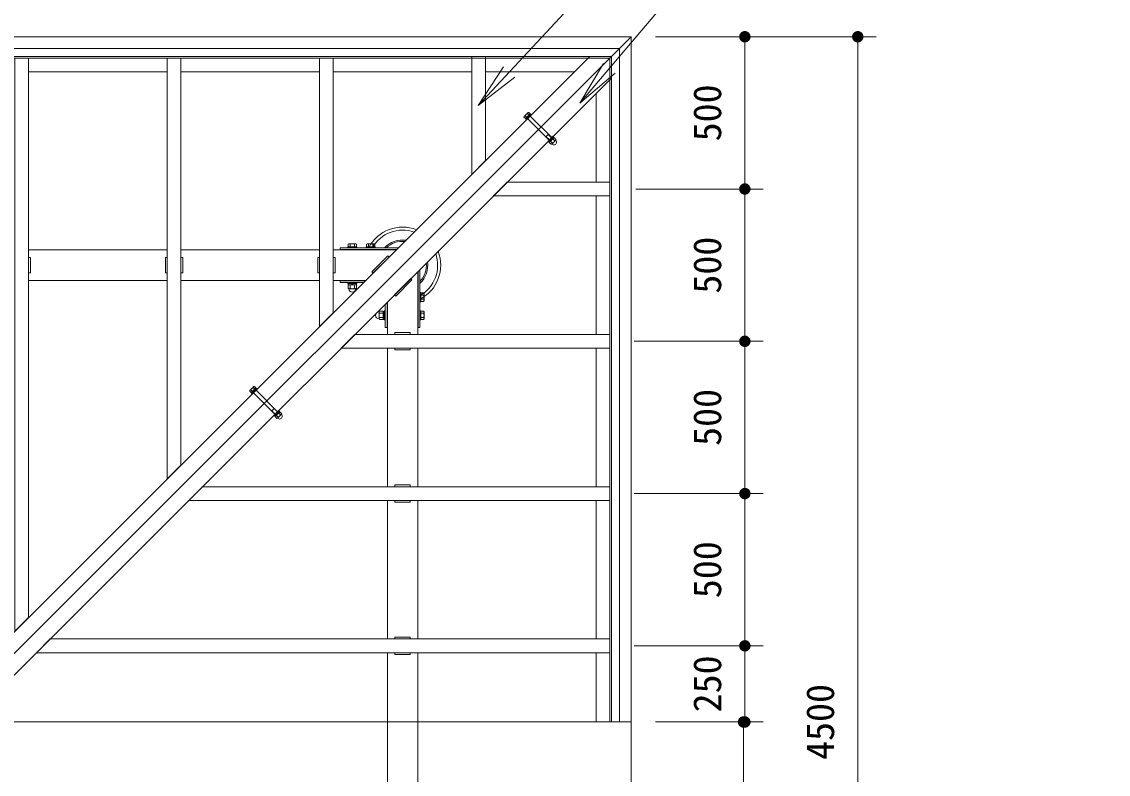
# Model space of a CAD drawing. Units: millimetres at full size, sheet at 1:50. Extents: x -1000 to 22000, y -750 to 15600.
# Drawn here: x 4747 to 8313, y 9937 to 12409 of the extents above; entities that cross this region are included whole.
import ezdxf
from ezdxf.enums import TextEntityAlignment as Align

# ---------------------------------------------------------------- set-up
doc = ezdxf.new("R2010")
doc.units = ezdxf.units.MM
doc.header["$LTSCALE"] = 50
for name, color, linetype, lineweight in [('D-STR', 1, 'Continuous', 13), ('D-STR-DIM', 7, 'Continuous', 13), ('D-STR-HTXT', 7, 'Continuous', 13)]:
    doc.layers.add(name, color=color, linetype=linetype, lineweight=lineweight)
doc.styles.add('ＭＳ ゴシック', font='')
doc.styles.get('ＭＳ ゴシック').set_extended_font_data('MS Gothic')

# ---------------------------------------------------------------- blocks, each defined once
blk = doc.blocks.new('filled_dot')
at = {"color": 0, "linetype": 'Continuous', "lineweight": -2, "const_width": 1.25}
blk.add_lwpolyline([(-0.625, 0, 1), (0.625, 0, 1)], format="xyb", close=True, dxfattribs=at)
blk = doc.blocks.new('open_arrow')
at = {"color": 0, "linetype": 'Continuous', "lineweight": -2}
blk.add_lwpolyline([(7.5, 1.25), (0, 0), (7.5, -1.25)], dxfattribs=at)

msp = doc.modelspace()

# ---------------------------------------------------------------- linework, layer by layer
at = {"layer": 'D-STR'}
for p, q in [((6747.21, 12359.2), (4497.21, 10109.2)), ((4497.21, 12321.18), (6709.2, 12321.18)), ((6709.2, 10109.2), (6709.2, 12321.18)), ((6611.66, 12294.35), (4497.21, 10179.91)), ((4497.21, 12294.35), (6682.37, 12294.35)), ((4497.21, 12288.98), (6677, 12288.98)), ((6677, 10109.2), (6677, 12288.98)), ((6682.37, 10109.2), (6682.37, 12294.35)), ((4769.71, 12244.26), (5224.71, 12244.26)), ((5269.71, 12244.26), (5724.71, 12244.26)), ((5769.71, 12244.26), (6224.71, 12244.26)), ((6269.71, 12244.26), (6561.57, 12244.26)), ((6682.37, 12223.64), (4567.92, 10109.2)), ((6632.28, 11881.7), (6632.28, 12173.55)), ((6395.4, 12095.49), (6396.07, 12097.57)), ((6400.35, 12090.54), (6395.4, 12095.49)), ((6408.83, 12110.34), (6396.07, 12097.57)), ((6404.23, 12094.42), (6399.28, 12099.37)), ((6415.87, 12106.06), (6400.35, 12090.54)), ((6400.83, 12091.02), (6402.95, 12088.89)), ((6418.72, 12104.66), (6401.75, 12087.69)), ((6420.34, 12103.04), (6403.37, 12086.07)), ((6406.89, 12097.07), (6410.23, 12096.18)), ((6411.99, 12102.18), (6407.04, 12107.13)), ((6407.61, 12090.31), (6478.33, 12019.6)), ((6408.11, 12098.3), (6411.46, 12097.4)), ((6410.92, 12111.01), (6408.83, 12110.34)), ((6415.87, 12106.06), (6410.92, 12111.01)), ((6415.39, 12105.58), (6417.51, 12103.46)), ((6416.1, 12098.79), (6486.81, 12028.08)), ((6418.72, 12104.66), (6420.34, 12103.04)), ((6401.75, 12087.69), (6403.37, 12086.07)), ((6468.18, 12031.09), (6466.35, 12031.58)), ((6475.99, 12038.9), (6467.51, 12030.42)), ((6468.18, 12031.09), (6479, 12020.27)), ((6474.08, 12015.36), (6491.05, 12032.33)), ((6475.32, 12038.23), (6474.83, 12040.06)), ((6475.32, 12038.23), (6486.14, 12027.41)), ((6475.71, 12013.73), (6492.68, 12030.7)), ((6478.56, 12012.34), (6494.07, 12027.85)), ((6486.32, 12020.09), (6482.97, 12020.99)), ((6487.54, 12021.32), (6484.19, 12022.21)), ((6487.01, 12006.64), (6499.77, 12019.4)), ((6490.19, 12023.97), (6496.56, 12017.61)), ((6492.68, 12030.7), (6491.05, 12032.33)), ((6493.6, 12027.38), (6491.48, 12029.5)), ((6494.07, 12027.85), (6500.44, 12021.49)), ((6500.44, 12021.49), (6499.77, 12019.4)), ((6475.71, 12013.73), (6474.08, 12015.36)), ((6479.03, 12012.81), (6476.91, 12014.93)), ((6478.56, 12012.34), (6484.92, 12005.97)), ((6482.44, 12016.21), (6488.8, 12009.85)), ((6484.92, 12005.97), (6487.01, 12006.64)), ((6632.28, 11381.7), (6632.28, 11836.7)), ((5792.21, 11666.2), (5983.5, 11666.2)), ((5792.21, 11659.2), (5792.21, 11666.2)), ((5817.21, 11669.4), (5847.21, 11669.4)), ((5817.21, 11669.4), (5817.21, 11666.2)), ((5817.21, 11666.2), (5847.21, 11666.2)), ((5818.36, 11678.1), (5820.81, 11679.4)), ((5818.36, 11669.4), (5818.36, 11678.1)), ((5820.81, 11679.4), (5843.61, 11679.4)), ((5825.28, 11669.4), (5825.28, 11678.1)), ((5839.14, 11669.4), (5839.14, 11678.1)), ((5846.07, 11678.1), (5843.61, 11679.4)), ((5846.07, 11669.4), (5846.07, 11678.1)), ((5847.21, 11669.4), (5847.21, 11666.2)), ((5877.21, 11669.4), (5907.21, 11669.4)), ((5877.21, 11669.4), (5877.21, 11666.2)), ((5877.21, 11666.2), (5907.21, 11666.2)), ((5878.36, 11678.1), (5880.81, 11679.4)), ((5878.36, 11669.4), (5878.36, 11678.1)), ((5880.81, 11679.4), (5903.61, 11679.4)), ((5885.28, 11669.4), (5885.28, 11678.1)), ((5899.14, 11669.4), (5899.14, 11678.1)), ((5906.07, 11678.1), (5903.61, 11679.4)), ((5906.07, 11669.4), (5906.07, 11678.1)), ((5907.21, 11669.4), (5907.21, 11666.2)), ((5224.71, 11659.2), (4769.71, 11659.2)), ((5724.71, 11659.2), (5269.71, 11659.2)), ((5976.5, 11659.2), (5769.71, 11659.2)), ((5792.21, 11660.2), (5977.5, 11660.2)), ((6048.21, 11589.49), (6048.21, 11404.2)), ((6054.21, 11595.49), (6054.21, 11404.2)), ((5224.71, 11559.2), (4769.71, 11559.2)), ((5724.71, 11559.2), (5269.71, 11559.2)), ((5876.5, 11559.2), (5769.71, 11559.2)), ((5792.21, 11552.2), (5792.21, 11559.2)), ((5792.21, 11558.2), (5875.5, 11558.2)), ((6047.21, 11381.7), (6047.21, 11588.49)), ((5792.21, 11552.2), (5869.5, 11552.2)), ((5847.21, 11552.19), (5817.21, 11552.19)), ((5817.21, 11548.99), (5817.21, 11552.19)), ((5847.21, 11548.99), (5817.21, 11548.99)), ((5846.07, 11544.99), (5818.36, 11544.99)), ((5818.36, 11544.99), (5818.36, 11533.29)), ((5818.36, 11533.29), (5820.81, 11531.99)), ((5818.91, 11544.99), (5818.91, 11548.99)), ((5843.61, 11531.99), (5820.81, 11531.99)), ((5825.28, 11544.99), (5825.28, 11533.29)), ((5829.9, 11544.99), (5832.21, 11548.99)), ((5832.21, 11544.99), (5834.52, 11548.99)), ((5839.14, 11544.99), (5839.14, 11533.29)), ((5846.07, 11533.29), (5843.61, 11531.99)), ((5845.51, 11544.99), (5845.51, 11548.99)), ((5846.07, 11544.99), (5846.07, 11533.29)), ((5847.21, 11548.99), (5847.21, 11552.19)), ((6054.21, 11489.2), (6054.21, 11519.2)), ((6057.41, 11519.2), (6054.21, 11519.2)), ((6057.41, 11489.2), (6057.41, 11519.2)), ((6057.41, 11518.05), (6066.11, 11518.05)), ((6066.11, 11518.05), (6067.41, 11515.6)), ((5946.21, 11487.49), (5946.21, 11404.2)), ((5947.21, 11381.7), (5947.21, 11488.49)), ((6057.41, 11489.2), (6054.21, 11489.2)), ((6057.41, 11511.12), (6066.11, 11511.12)), ((6057.41, 11497.27), (6066.11, 11497.27)), ((6057.41, 11490.34), (6066.11, 11490.34)), ((6066.11, 11490.34), (6067.41, 11492.8)), ((6067.41, 11492.8), (6067.41, 11515.6)), ((5921.31, 11458.05), (5920.01, 11455.6)), ((5920.01, 11455.6), (5920.01, 11432.8)), ((5933.01, 11458.05), (5921.31, 11458.05)), ((5933.01, 11451.12), (5921.31, 11451.12)), ((5933.01, 11458.05), (5933.01, 11430.34)), ((5933.01, 11457.5), (5937.01, 11457.5)), ((5933.01, 11444.2), (5937.01, 11446.5)), ((5937.01, 11459.2), (5940.21, 11459.2)), ((5937.01, 11459.2), (5937.01, 11429.2)), ((5940.21, 11481.49), (5940.21, 11404.2)), ((5940.21, 11459.2), (5940.21, 11429.2)), ((6054.21, 11429.2), (6054.21, 11459.2)), ((6057.41, 11459.2), (6054.21, 11459.2)), ((6057.41, 11429.2), (6057.41, 11459.2)), ((6057.41, 11458.05), (6066.11, 11458.05)), ((6057.41, 11451.12), (6066.11, 11451.12)), ((6066.11, 11458.05), (6067.41, 11455.6)), ((6067.41, 11432.8), (6067.41, 11455.6)), ((5921.31, 11430.34), (5920.01, 11432.8)), ((5933.01, 11437.27), (5921.31, 11437.27)), ((5933.01, 11430.34), (5921.31, 11430.34)), ((5933.01, 11441.89), (5937.01, 11444.2)), ((5933.01, 11430.9), (5937.01, 11430.9)), ((5937.01, 11429.2), (5940.21, 11429.2)), ((6057.41, 11429.2), (6054.21, 11429.2)), ((6057.41, 11437.27), (6066.11, 11437.27)), ((6057.41, 11430.34), (6066.11, 11430.34)), ((6066.11, 11430.34), (6067.41, 11432.8)), ((5940.21, 11404.2), (5947.21, 11404.2)), ((6047.21, 11404.2), (6054.21, 11404.2)), ((5947.21, 10881.7), (5947.21, 11336.7)), ((6047.21, 10881.7), (6047.21, 11336.7)), ((6632.28, 10881.7), (6632.28, 11336.7)), ((5495.4, 11195.49), (5496.07, 11197.57)), ((5508.83, 11210.34), (5496.07, 11197.57)), ((5504.23, 11194.42), (5499.28, 11199.37)), ((5515.87, 11206.06), (5500.35, 11190.54)), ((5518.72, 11204.66), (5501.75, 11187.69)), ((5520.34, 11203.04), (5503.37, 11186.07)), ((5506.89, 11197.07), (5510.23, 11196.18)), ((5511.99, 11202.18), (5507.04, 11207.13)), ((5508.11, 11198.3), (5511.46, 11197.4)), ((5510.92, 11211.01), (5508.83, 11210.34)), ((5515.87, 11206.06), (5510.92, 11211.01)), ((5515.39, 11205.58), (5517.51, 11203.46)), ((5516.1, 11198.79), (5586.81, 11128.08)), ((5518.72, 11204.66), (5520.34, 11203.04)), ((5500.35, 11190.54), (5495.4, 11195.49)), ((5500.83, 11191.02), (5502.95, 11188.89)), ((5501.75, 11187.69), (5503.37, 11186.07)), ((5507.62, 11190.31), (5578.33, 11119.6)), ((5568.18, 11131.09), (5566.35, 11131.58)), ((5575.99, 11138.9), (5567.51, 11130.42)), ((5568.18, 11131.09), (5579, 11120.27)), ((5574.08, 11115.36), (5591.05, 11132.33)), ((5575.32, 11138.23), (5574.83, 11140.06)), ((5575.32, 11138.23), (5586.14, 11127.41)), ((5575.71, 11113.73), (5592.68, 11130.7)), ((5578.56, 11112.34), (5594.07, 11127.85)), ((5592.68, 11130.7), (5591.05, 11132.33)), ((5593.6, 11127.38), (5591.48, 11129.5)), ((5594.07, 11127.85), (5600.44, 11121.49)), ((5575.71, 11113.73), (5574.08, 11115.36)), ((5579.03, 11112.81), (5576.91, 11114.93)), ((5578.56, 11112.34), (5584.92, 11105.97)), ((5582.44, 11116.21), (5588.8, 11109.85)), ((5586.32, 11120.09), (5582.97, 11120.99)), ((5587.54, 11121.32), (5584.19, 11122.21)), ((5584.92, 11105.97), (5587.01, 11106.64)), ((5587.01, 11106.64), (5599.77, 11119.4)), ((5590.19, 11123.97), (5596.56, 11117.61)), ((5600.44, 11121.49), (5599.77, 11119.4)), ((5947.21, 10381.7), (5947.21, 10836.7)), ((6047.21, 10381.7), (6047.21, 10836.7)), ((6632.28, 10381.7), (6632.28, 10836.7)), ((5947.21, 10109.2), (5947.21, 10336.7)), ((6047.21, 10109.2), (6047.21, 10336.7)), ((6632.28, 10109.2), (6632.28, 10336.7)), ((4497.21, 10109.2), (6747.21, 10109.2))]:
    msp.add_line(p, q, dxfattribs=at)
for points in [[(4497.21, 12359.2), (6747.21, 12359.2), (6747.21, 10109.2)], [(4497.21, 7859.2), (6747.21, 7859.2), (6747.21, 12359.2), (4497.21, 12359.2)], [(6047.21, 10109.2), (6047.21, 8559.2), (4497.21, 8559.2)], [(5947.21, 10109.2), (5947.21, 8659.2), (4497.21, 8659.2)]]:
    msp.add_lwpolyline(points, dxfattribs=at)
for points in [[(4769.71, 10452.41), (4769.71, 12288.98), (4724.71, 12288.98), (4724.71, 10407.41)], [(5269.71, 10952.41), (5269.71, 12288.98), (5224.71, 12288.98), (5224.71, 10907.41)], [(5769.71, 11452.41), (5769.71, 12288.98), (5724.71, 12288.98), (5724.71, 11407.41)], [(6269.71, 11952.41), (6269.71, 12294.35), (6224.71, 12294.35), (6224.71, 11907.41)], [(6340.42, 11881.7), (6677, 11881.7), (6677, 11836.7), (6295.42, 11836.7)], [(4775.71, 11584.2), (4775.71, 11634.2), (4769.71, 11634.2), (4769.71, 11584.2)], [(5218.71, 11584.2), (5218.71, 11634.2), (5224.71, 11634.2), (5224.71, 11584.2)], [(5275.71, 11584.2), (5275.71, 11634.2), (5269.71, 11634.2), (5269.71, 11584.2)], [(5718.71, 11584.2), (5718.71, 11634.2), (5724.71, 11634.2), (5724.71, 11584.2)], [(5775.71, 11584.2), (5775.71, 11634.2), (5769.71, 11634.2), (5769.71, 11584.2)], [(5953.02, 11635.71), (5899.99, 11582.68), (5895.74, 11586.92), (5948.78, 11639.95)], [(6023.73, 11565), (5970.7, 11511.97), (5974.94, 11507.73), (6027.97, 11560.76)], [(5840.42, 11381.7), (6677, 11381.7), (6677, 11336.7), (5795.42, 11336.7)], [(5972.21, 11387.7), (6022.21, 11387.7), (6022.21, 11381.7), (5972.21, 11381.7)], [(5972.21, 11330.7), (6022.21, 11330.7), (6022.21, 11336.7), (5972.21, 11336.7)], [(5340.42, 10881.7), (6677, 10881.7), (6677, 10836.7), (5295.42, 10836.7)], [(5972.21, 10887.7), (6022.21, 10887.7), (6022.21, 10881.7), (5972.21, 10881.7)], [(5972.21, 10830.7), (6022.21, 10830.7), (6022.21, 10836.7), (5972.21, 10836.7)], [(4840.42, 10381.7), (6677, 10381.7), (6677, 10336.7), (4795.42, 10336.7)], [(5972.21, 10387.7), (6022.21, 10387.7), (6022.21, 10381.7), (5972.21, 10381.7)], [(5972.21, 10330.7), (6022.21, 10330.7), (6022.21, 10336.7), (5972.21, 10336.7)]]:
    msp.add_lwpolyline(points, close=True, dxfattribs=at)
for centre, radius, start, end in [((6399.42, 12095.35), 4.02, 92.01271, 123.55979), ((6413.44, 12092.97), 15.54, 114.33448, 155.66532), ((6411.06, 12106.99), 4.02, 146.44001, 177.98708), ((6493.39, 12013.02), 9.03, 224.99961, 45), ((6482.4, 12024.01), 15.54, 294.33458, 335.66542), ((6496.42, 12021.63), 4.02, 272.01281, 303.55989), ((6484.78, 12009.99), 4.02, 326.44011, 357.98719), ((5997.21, 11609.2), 125, 68.57818, 152.87071), ((5997.21, 11609.2), 115, 70.77146, 150.28724), ((5821.82, 11674.52), 4.98, 45.90122, 78.32053), ((5832.21, 11660.28), 19.11, 68.74529, 111.25471), ((5842.61, 11674.52), 4.98, 101.67947, 134.09878), ((5881.82, 11674.52), 4.98, 45.90122, 78.32053), ((5892.21, 11660.28), 19.11, 68.74529, 111.25471), ((5902.61, 11674.52), 4.98, 101.67947, 134.09878), ((5997.21, 11609.2), 82.6, 82.25237, 136.36414), ((5997.21, 11609.2), 78.1, 84.8071, 133.12756), ((5997.21, 11609.2), 125, 297.12929, 21.42182), ((5997.21, 11609.2), 115, 299.71276, 19.22854), ((5997.21, 11609.2), 82.6, 313.63586, 7.74763), ((5997.21, 11609.2), 78.1, 316.87244, 5.1929), ((5832.21, 11531.99), 11.4, 180, 0), ((5821.82, 11536.87), 4.98, 281.67947, 314.09878), ((5832.21, 11551.1), 19.11, 248.74529, 291.25471), ((5842.6, 11536.87), 4.98, 225.90122, 258.32053), ((6062.54, 11514.59), 4.98, 315.90122, 348.32053), ((6048.3, 11504.2), 19.11, 338.74529, 21.25471), ((6062.54, 11493.8), 4.98, 11.67947, 44.09878), ((5920.01, 11444.2), 11.4, 90, 270), ((5924.88, 11454.59), 4.98, 191.67947, 224.09878), ((5939.12, 11444.2), 19.11, 158.74529, 201.25471), ((6062.54, 11454.59), 4.98, 315.90122, 348.32053), ((6048.3, 11444.2), 19.11, 338.74529, 21.25471), ((5924.88, 11433.8), 4.98, 135.90122, 168.32053), ((6062.54, 11433.8), 4.98, 11.67947, 44.09878), ((5499.42, 11195.35), 4.02, 92.01271, 123.55979), ((5513.44, 11192.97), 15.54, 114.33448, 155.66532), ((5511.06, 11206.99), 4.02, 146.44001, 177.98708), ((5593.39, 11113.02), 9.03, 224.99961, 45), ((5584.78, 11109.99), 4.02, 326.44011, 357.98719), ((5582.4, 11124.01), 15.54, 294.33458, 335.66542), ((5596.42, 11121.63), 4.02, 272.01281, 303.55989)]:
    msp.add_arc(centre, radius, start, end, dxfattribs=at)
at = {"layer": 'D-STR-DIM'}
for p, q in [((6827.21, 12359.2), (7551.01, 12359.2)), ((6827.21, 12359.2), (7180.42, 12359.2)), ((7120.42, 11859.2), (7120.42, 12359.2)), ((7491.01, 12359.2), (7491.01, 7859.2)), ((6762.37, 11859.2), (7180.42, 11859.2)), ((6762.37, 11859.2), (7180.42, 11859.2)), ((7120.42, 11359.2), (7120.42, 11859.2)), ((6757, 11359.2), (7180.42, 11359.2)), ((6757, 11359.2), (7180.42, 11359.2)), ((7120.42, 10859.2), (7120.42, 11359.2)), ((6757, 10859.2), (7180.42, 10859.2)), ((6757, 10859.2), (7180.42, 10859.2)), ((7120.42, 10359.2), (7120.42, 10859.2)), ((6757, 10359.2), (7180.42, 10359.2)), ((6757, 10359.2), (7180.42, 10359.2)), ((7120.42, 10359.2), (7120.42, 10109.2)), ((6827.21, 10109.2), (7175.97, 10109.2)), ((6827.21, 10109.2), (7180.42, 10109.2)), ((7115.97, 10109.2), (7115.97, 8609.2))]:
    msp.add_line(p, q, dxfattribs=at)
at = {"layer": 'D-STR-HTXT'}
for points in [[(6245.03, 12133.53), (6973.37, 12917), (7123.37, 12917), (8812.45, 12917)], [(6578.56, 12141.03), (6979.48, 12614.43), (7129.48, 12614.43), (8569.84, 12614.43)]]:
    msp.add_lwpolyline(points, dxfattribs=at)

# ---------------------------------------------------------------- block references
at = {"layer": 'D-STR-DIM', "xscale": 15, "yscale": 15}
for p, rotation in [((7120.42, 12359.2), 270), ((7491.01, 12359.2), 270), ((7120.42, 11859.2), 270), ((7120.42, 11859.2), 90), ((7120.42, 11359.2), 270), ((7120.42, 11359.2), 90), ((7120.42, 10859.2), 270), ((7120.42, 10859.2), 90), ((7120.42, 10359.2), 90), ((7120.42, 10359.2), 270), ((7115.97, 10109.2), 270), ((7120.42, 10109.2), 90)]:
    msp.add_blockref('filled_dot', p, dxfattribs=dict(at, rotation=rotation))
at = {"layer": 'D-STR-HTXT', "xscale": 20, "yscale": 20}
for p, rotation in [((6578.56, 12141.03), 49.7), ((6245.03, 12133.53), 47.1)]:
    msp.add_blockref('open_arrow', p, dxfattribs=dict(at, rotation=rotation))

# ---------------------------------------------------------------- texts
at = {"layer": 'D-STR-DIM', "style": 'ＭＳ ゴシック'}
for s, p in [('500', (6951.04, 12109.2)), ('500', (6951.04, 11609.2)), ('500', (6951.04, 11109.2)), ('500', (6951.04, 10609.2)), ('250', (6951.04, 10234.2)), ('4500', (7321.62, 10109.2))]:
    msp.add_text(s, height=91.64, rotation=90, dxfattribs=at).set_placement(p, align=Align.TOP_CENTER)

doc.saveas('drawing.dxf')
